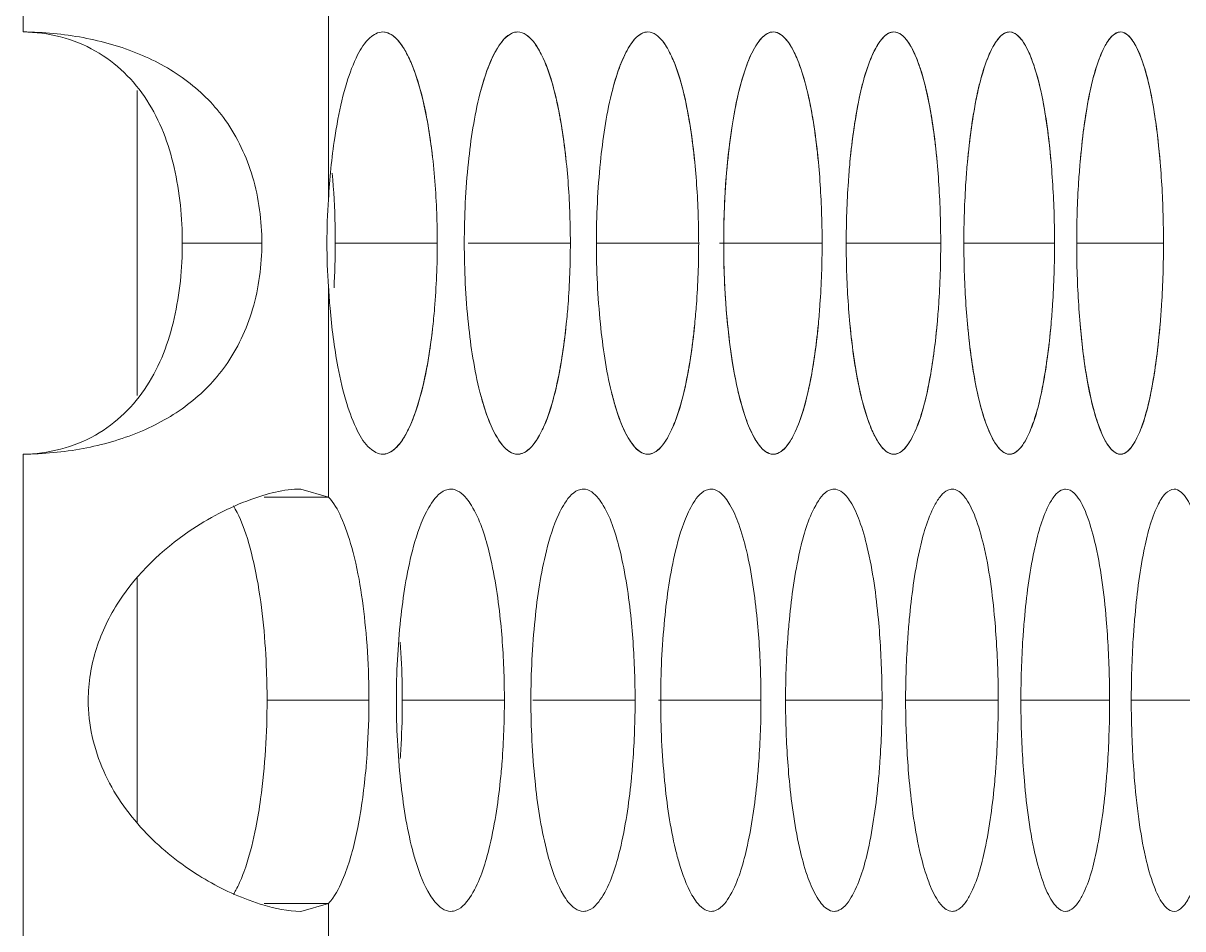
# Model space of a CAD drawing. Header units: millimetres. Extents: x 1177 to 4147, y 93 to 2194.
# Drawn here: x 2891.19 to 2907.68, y 1505.24 to 1518.11 of the extents above; entities that cross this region are included whole.
import ezdxf

# ---------------------------------------------------------------- set-up
doc = ezdxf.new("R2010")
doc.units = ezdxf.units.MM
doc.header["$LTSCALE"] = 0.1
doc.layers.get('0').update_dxf_attribs({"lineweight": 13})
doc.layers.add('标注', color=251, linetype='Continuous', lineweight=9)

msp = doc.modelspace()

# ---------------------------------------------------------------- linework, layer by layer
for p, q in [((2891.191, 1517.981), (2891.191, 1524.972)), ((2891.191, 1517.981), (2891.191, 1524.972)), ((2895.532, 1515.602), (2895.532, 1518.589)), ((2895.532, 1511.373), (2895.532, 1514.36)), ((2891.191, 1504.991), (2891.191, 1511.982)), ((2891.191, 1504.991), (2891.191, 1511.982)), ((2895.532, 1502.612), (2895.532, 1505.599))]:
    msp.add_line(p, q)
at = {"layer": '标注'}
for p, q in [((2892.81, 1517.149), (2892.81, 1512.814)), ((2892.81, 1517.149), (2892.81, 1512.814)), ((2893.453, 1514.981), (2894.584, 1514.981)), ((2893.453, 1514.981), (2894.584, 1514.981)), ((2895.628, 1514.981), (2897.078, 1514.981)), ((2895.628, 1514.981), (2897.078, 1514.981)), ((2897.516, 1514.981), (2898.97, 1514.981)), ((2897.516, 1514.981), (2898.97, 1514.981)), ((2899.337, 1514.981), (2900.794, 1514.981)), ((2899.337, 1514.981), (2900.794, 1514.981)), ((2901.089, 1514.981), (2902.549, 1514.981)), ((2901.089, 1514.981), (2902.549, 1514.981)), ((2902.892, 1514.981), (2904.235, 1514.981)), ((2902.892, 1514.981), (2904.235, 1514.981)), ((2904.564, 1514.981), (2905.853, 1514.981)), ((2904.564, 1514.981), (2905.853, 1514.981)), ((2906.168, 1514.981), (2907.402, 1514.981)), ((2906.168, 1514.981), (2907.402, 1514.981)), ((2895.532, 1511.373), (2895.137, 1511.486)), ((2894.616, 1511.373), (2895.532, 1511.373)), ((2892.81, 1510.225), (2892.81, 1506.748)), ((2894.658, 1508.486), (2896.106, 1508.486)), ((2896.581, 1508.486), (2898.032, 1508.486)), ((2898.435, 1508.486), (2899.89, 1508.486)), ((2900.221, 1508.486), (2901.68, 1508.486)), ((2902.029, 1508.486), (2903.401, 1508.486)), ((2903.736, 1508.486), (2905.053, 1508.486)), ((2905.375, 1508.486), (2906.636, 1508.486)), ((2906.944, 1508.486), (2908.15, 1508.486)), ((2894.616, 1505.599), (2895.532, 1505.599)), ((2895.137, 1505.486), (2895.532, 1505.599))]:
    msp.add_line(p, q, dxfattribs=at)
for centre, radius, start, end in [((2904.136, 1514.974), 8.627, 175.8208, 179.9495), ((2904.136, 1514.974), 8.627, 175.8208, 179.9495), ((2904.136, 1514.989), 8.627, 180.0505, 184.1792), ((2904.136, 1514.989), 8.627, 180.0505, 184.1792), ((2884.338, 1514.981), 11.29, 356.7614, 0.0035), ((2884.338, 1514.981), 11.29, 356.7614, 0.0035)]:
    msp.add_arc(centre, radius, start, end, dxfattribs=at)
for points, knots in [([(2894.067, 1516.725), (2893.918, 1516.934), (2893.546, 1517.312), (2892.84, 1517.701), (2892.04, 1517.927), (2891.477, 1517.979), (2891.191, 1517.981)], [0, 0, 0, 0, 0.237278, 0.48061, 0.736199, 1, 1, 1, 1]), ([(2893.453, 1514.981), (2893.453, 1515.341), (2893.385, 1516.047), (2893.02, 1517.044), (2892.252, 1517.801), (2891.545, 1517.977), (2891.191, 1517.981)], [0, 0, 0, 0, 0.257867, 0.504597, 0.746083, 1, 1, 1, 1]), ([(2894.067, 1516.725), (2893.918, 1516.934), (2893.546, 1517.312), (2892.84, 1517.701), (2892.04, 1517.927), (2891.477, 1517.979), (2891.191, 1517.981)], [0, 0, 0, 0, 0.237278, 0.48061, 0.736199, 1, 1, 1, 1]), ([(2893.453, 1514.981), (2893.453, 1515.341), (2893.385, 1516.047), (2893.02, 1517.044), (2892.252, 1517.801), (2891.545, 1517.977), (2891.191, 1517.981)], [0, 0, 0, 0, 0.257867, 0.504597, 0.746083, 1, 1, 1, 1]), ([(2896.304, 1517.981), (2896.237, 1517.981), (2896.078, 1517.887), (2895.918, 1517.622), (2895.77, 1517.229), (2895.699, 1516.917), (2895.666, 1516.741)], [0, 0, 0, 0, 0.138263, 0.343336, 0.632179, 1, 1, 1, 1]), ([(2896.304, 1517.981), (2896.237, 1517.981), (2896.078, 1517.887), (2895.918, 1517.622), (2895.77, 1517.229), (2895.699, 1516.917), (2895.666, 1516.741)], [0, 0, 0, 0, 0.138263, 0.343336, 0.632179, 1, 1, 1, 1]), ([(2897.011, 1516.2), (2896.983, 1516.444), (2896.916, 1516.882), (2896.78, 1517.384), (2896.64, 1517.691), (2896.523, 1517.877), (2896.389, 1517.981), (2896.304, 1517.981)], [0, 0, 0, 0, 0.369087, 0.664261, 0.77961, 0.872651, 1, 1, 1, 1]), ([(2896.542, 1517.833), (2896.525, 1517.856), (2896.463, 1517.926), (2896.37, 1517.981), (2896.304, 1517.981)], [0, 0, 0, 0, 0.303752, 1, 1, 1, 1]), ([(2898.221, 1517.981), (2898.098, 1517.981), (2897.922, 1517.764), (2897.786, 1517.454), (2897.717, 1517.228), (2897.685, 1517.102)], [0, 0, 0, 0, 0.347958, 0.635186, 1, 1, 1, 1]), ([(2898.221, 1517.981), (2898.196, 1517.981), (2898.069, 1517.952), (2897.985, 1517.837), (2897.932, 1517.75)], [0, 0, 0, 0, 0.197833, 1, 1, 1, 1]), ([(2898.912, 1516.129), (2898.886, 1516.382), (2898.822, 1516.837), (2898.692, 1517.359), (2898.553, 1517.679), (2898.439, 1517.87), (2898.306, 1517.981), (2898.221, 1517.981)], [0, 0, 0, 0, 0.371587, 0.6686, 0.783763, 0.876035, 1, 1, 1, 1]), ([(2898.509, 1517.75), (2898.488, 1517.784), (2898.42, 1517.886), (2898.306, 1517.981), (2898.221, 1517.981)], [0, 0, 0, 0, 0.322669, 1, 1, 1, 1]), ([(2900.072, 1517.981), (2899.951, 1517.981), (2899.783, 1517.761), (2899.653, 1517.453), (2899.586, 1517.227), (2899.555, 1517.102)], [0, 0, 0, 0, 0.344008, 0.632418, 1, 1, 1, 1]), ([(2900.072, 1517.981), (2900.048, 1517.981), (2899.923, 1517.951), (2899.844, 1517.836), (2899.794, 1517.75)], [0, 0, 0, 0, 0.195078, 1, 1, 1, 1]), ([(2900.738, 1516.129), (2900.713, 1516.382), (2900.652, 1516.836), (2900.526, 1517.358), (2900.392, 1517.679), (2900.283, 1517.868), (2900.155, 1517.981), (2900.072, 1517.981)], [0, 0, 0, 0, 0.373536, 0.671578, 0.786749, 0.87859, 1, 1, 1, 1]), ([(2900.349, 1517.75), (2900.329, 1517.784), (2900.265, 1517.885), (2900.155, 1517.981), (2900.072, 1517.981)], [0, 0, 0, 0, 0.32596, 1, 1, 1, 1]), ([(2901.855, 1517.981), (2901.737, 1517.981), (2901.575, 1517.759), (2901.451, 1517.453), (2901.345, 1517.078), (2901.262, 1516.629), (2901.175, 1515.922), (2901.15, 1515.364), (2901.15, 1514.981)], [0, 0, 0, 0, 0.111545, 0.206545, 0.328035, 0.473731, 0.638415, 1, 1, 1, 1]), ([(2901.855, 1517.981), (2901.832, 1517.981), (2901.71, 1517.95), (2901.635, 1517.835), (2901.587, 1517.75)], [0, 0, 0, 0, 0.192149, 1, 1, 1, 1]), ([(2902.496, 1516.129), (2902.472, 1516.382), (2902.412, 1516.836), (2902.292, 1517.358), (2902.163, 1517.679), (2902.059, 1517.866), (2901.935, 1517.981), (2901.855, 1517.981)], [0, 0, 0, 0, 0.375478, 0.674554, 0.789741, 0.881162, 1, 1, 1, 1]), ([(2902.104, 1517.78), (2902.086, 1517.81), (2902.027, 1517.898), (2901.928, 1517.981), (2901.855, 1517.981)], [0, 0, 0, 0, 0.323826, 1, 1, 1, 1]), ([(2903.569, 1517.981), (2903.49, 1517.981), (2903.371, 1517.864), (2903.271, 1517.678), (2903.145, 1517.357), (2903.027, 1516.836), (2902.968, 1516.382), (2902.944, 1516.129)], [0, 0, 0, 0, 0.116497, 0.207648, 0.322936, 0.622968, 1, 1, 1, 1]), ([(2903.569, 1517.981), (2903.546, 1517.981), (2903.482, 1517.965), (2903.39, 1517.882), (2903.338, 1517.799), (2903.311, 1517.75)], [0, 0, 0, 0, 0.187277, 0.53264, 1, 1, 1, 1]), ([(2904.184, 1516.129), (2904.161, 1516.382), (2904.104, 1516.835), (2903.989, 1517.357), (2903.865, 1517.678), (2903.766, 1517.864), (2903.647, 1517.981), (2903.569, 1517.981)], [0, 0, 0, 0, 0.377411, 0.677525, 0.792735, 0.883746, 1, 1, 1, 1]), ([(2903.782, 1517.822), (2903.766, 1517.846), (2903.714, 1517.918), (2903.63, 1517.981), (2903.569, 1517.981)], [0, 0, 0, 0, 0.31799, 1, 1, 1, 1]), ([(2905.214, 1517.981), (2905.138, 1517.981), (2905.023, 1517.862), (2904.928, 1517.678), (2904.807, 1517.356), (2904.694, 1516.835), (2904.638, 1516.382), (2904.615, 1516.129)], [0, 0, 0, 0, 0.113909, 0.204659, 0.319975, 0.621044, 1, 1, 1, 1]), ([(2905.214, 1517.981), (2905.192, 1517.981), (2905.13, 1517.965), (2905.042, 1517.881), (2904.993, 1517.799), (2904.967, 1517.75)], [0, 0, 0, 0, 0.184004, 0.528262, 1, 1, 1, 1]), ([(2905.804, 1516.129), (2905.782, 1516.382), (2905.727, 1516.835), (2905.617, 1517.356), (2905.498, 1517.678), (2905.404, 1517.862), (2905.29, 1517.981), (2905.214, 1517.981)], [0, 0, 0, 0, 0.379331, 0.680485, 0.795727, 0.886339, 1, 1, 1, 1]), ([(2905.391, 1517.862), (2905.378, 1517.88), (2905.333, 1517.936), (2905.264, 1517.981), (2905.214, 1517.981)], [0, 0, 0, 0, 0.310426, 1, 1, 1, 1]), ([(2906.79, 1517.981), (2906.716, 1517.981), (2906.607, 1517.86), (2906.517, 1517.678), (2906.4, 1517.355), (2906.292, 1516.835), (2906.238, 1516.382), (2906.217, 1516.129)], [0, 0, 0, 0, 0.111317, 0.201676, 0.317029, 0.619135, 1, 1, 1, 1]), ([(2906.79, 1517.981), (2906.77, 1517.981), (2906.709, 1517.964), (2906.625, 1517.88), (2906.578, 1517.799), (2906.554, 1517.75)], [0, 0, 0, 0, 0.180528, 0.523661, 1, 1, 1, 1]), ([(2907.355, 1516.129), (2907.334, 1516.382), (2907.281, 1516.835), (2907.176, 1517.355), (2907.062, 1517.678), (2906.973, 1517.86), (2906.864, 1517.981), (2906.79, 1517.981)], [0, 0, 0, 0, 0.381235, 0.683429, 0.79871, 0.888936, 1, 1, 1, 1]), ([(2906.932, 1517.898), (2906.921, 1517.911), (2906.883, 1517.951), (2906.829, 1517.981), (2906.79, 1517.981)], [0, 0, 0, 0, 0.300787, 1, 1, 1, 1]), ([(2897.011, 1516.2), (2896.972, 1516.54), (2896.897, 1517.01), (2896.712, 1517.551), (2896.604, 1517.756), (2896.542, 1517.833)], [0, 0, 0, 0, 0.599408, 0.827175, 1, 1, 1, 1]), ([(2904.184, 1516.129), (2904.152, 1516.48), (2904.09, 1516.964), (2903.931, 1517.526), (2903.836, 1517.74), (2903.782, 1517.822)], [0, 0, 0, 0, 0.603559, 0.830818, 1, 1, 1, 1]), ([(2905.804, 1516.129), (2905.772, 1516.495), (2905.71, 1516.996), (2905.546, 1517.571), (2905.448, 1517.784), (2905.391, 1517.862)], [0, 0, 0, 0, 0.613931, 0.838792, 1, 1, 1, 1]), ([(2907.355, 1516.129), (2907.337, 1516.335), (2907.296, 1516.716), (2907.205, 1517.228), (2907.092, 1517.616), (2906.992, 1517.827), (2906.932, 1517.898)], [0, 0, 0, 0, 0.338668, 0.625811, 0.847843, 1, 1, 1, 1]), ([(2897.932, 1517.75), (2897.907, 1517.709), (2897.799, 1517.504), (2897.73, 1517.28), (2897.685, 1517.102)], [0, 0, 0, 0, 0.205443, 1, 1, 1, 1]), ([(2898.912, 1516.129), (2898.879, 1516.456), (2898.796, 1517.008), (2898.628, 1517.552), (2898.509, 1517.75)], [0, 0, 0, 0, 0.588138, 1, 1, 1, 1]), ([(2899.794, 1517.75), (2899.77, 1517.709), (2899.665, 1517.503), (2899.599, 1517.28), (2899.555, 1517.102)], [0, 0, 0, 0, 0.204755, 1, 1, 1, 1]), ([(2900.738, 1516.129), (2900.706, 1516.456), (2900.626, 1517.007), (2900.464, 1517.551), (2900.349, 1517.75)], [0, 0, 0, 0, 0.588987, 1, 1, 1, 1]), ([(2901.587, 1517.75), (2901.507, 1517.609), (2901.379, 1517.243), (2901.196, 1516.321), (2901.15, 1515.538), (2901.15, 1514.981)], [0, 0, 0, 0, 0.171591, 0.407652, 1, 1, 1, 1]), ([(2902.496, 1516.129), (2902.464, 1516.465), (2902.401, 1516.932), (2902.247, 1517.48), (2902.156, 1517.694), (2902.104, 1517.78)], [0, 0, 0, 0, 0.594383, 0.823753, 1, 1, 1, 1]), ([(2903.311, 1517.75), (2903.202, 1517.549), (2903.051, 1517.005), (2902.975, 1516.455), (2902.944, 1516.129)], [0, 0, 0, 0, 0.409673, 1, 1, 1, 1]), ([(2904.967, 1517.75), (2904.862, 1517.548), (2904.717, 1517.004), (2904.644, 1516.455), (2904.615, 1516.129)], [0, 0, 0, 0, 0.408883, 1, 1, 1, 1]), ([(2906.554, 1517.75), (2906.453, 1517.547), (2906.315, 1517.003), (2906.245, 1516.455), (2906.217, 1516.129)], [0, 0, 0, 0, 0.408118, 1, 1, 1, 1]), ([(2897.685, 1517.102), (2897.604, 1516.783), (2897.497, 1516.076), (2897.462, 1515.364), (2897.462, 1514.981)], [0, 0, 0, 0, 0.462235, 1, 1, 1, 1]), ([(2897.685, 1517.102), (2897.604, 1516.783), (2897.497, 1516.076), (2897.462, 1515.364), (2897.462, 1514.981)], [0, 0, 0, 0, 0.462235, 1, 1, 1, 1]), ([(2899.555, 1517.102), (2899.477, 1516.783), (2899.375, 1516.076), (2899.34, 1515.364), (2899.34, 1514.981)], [0, 0, 0, 0, 0.462016, 1, 1, 1, 1]), ([(2899.555, 1517.102), (2899.477, 1516.783), (2899.375, 1516.076), (2899.34, 1515.364), (2899.34, 1514.981)], [0, 0, 0, 0, 0.462016, 1, 1, 1, 1]), ([(2894.584, 1514.981), (2894.584, 1515.298), (2894.504, 1515.915), (2894.239, 1516.483), (2894.067, 1516.725)], [0, 0, 0, 0, 0.515812, 1, 1, 1, 1]), ([(2894.584, 1514.981), (2894.584, 1515.298), (2894.504, 1515.915), (2894.239, 1516.483), (2894.067, 1516.725)], [0, 0, 0, 0, 0.515812, 1, 1, 1, 1]), ([(2895.666, 1516.741), (2895.649, 1516.653), (2895.585, 1516.276), (2895.548, 1515.895), (2895.532, 1515.602)], [0, 0, 0, 0, 0.233018, 1, 1, 1, 1]), ([(2895.666, 1516.741), (2895.649, 1516.653), (2895.585, 1516.276), (2895.548, 1515.895), (2895.532, 1515.602)], [0, 0, 0, 0, 0.233018, 1, 1, 1, 1]), ([(2897.078, 1514.981), (2897.078, 1515.086), (2897.072, 1515.493), (2897.045, 1515.9), (2897.011, 1516.2)], [0, 0, 0, 0, 0.256515, 1, 1, 1, 1]), ([(2897.078, 1514.981), (2897.078, 1515.086), (2897.072, 1515.493), (2897.045, 1515.9), (2897.011, 1516.2)], [0, 0, 0, 0, 0.256515, 1, 1, 1, 1]), ([(2898.97, 1514.981), (2898.97, 1515.079), (2898.965, 1515.462), (2898.942, 1515.845), (2898.912, 1516.129)], [0, 0, 0, 0, 0.255777, 1, 1, 1, 1]), ([(2898.97, 1514.981), (2898.97, 1515.079), (2898.965, 1515.462), (2898.942, 1515.845), (2898.912, 1516.129)], [0, 0, 0, 0, 0.255777, 1, 1, 1, 1]), ([(2900.794, 1514.981), (2900.794, 1515.079), (2900.789, 1515.462), (2900.766, 1515.845), (2900.738, 1516.129)], [0, 0, 0, 0, 0.255803, 1, 1, 1, 1]), ([(2900.794, 1514.981), (2900.794, 1515.079), (2900.789, 1515.462), (2900.766, 1515.845), (2900.738, 1516.129)], [0, 0, 0, 0, 0.255803, 1, 1, 1, 1]), ([(2902.549, 1514.981), (2902.549, 1515.079), (2902.544, 1515.462), (2902.523, 1515.845), (2902.496, 1516.129)], [0, 0, 0, 0, 0.255828, 1, 1, 1, 1]), ([(2902.549, 1514.981), (2902.549, 1515.079), (2902.544, 1515.462), (2902.523, 1515.845), (2902.496, 1516.129)], [0, 0, 0, 0, 0.255828, 1, 1, 1, 1]), ([(2902.944, 1516.129), (2902.936, 1516.036), (2902.905, 1515.655), (2902.892, 1515.272), (2902.892, 1514.981)], [0, 0, 0, 0, 0.242063, 1, 1, 1, 1]), ([(2902.944, 1516.129), (2902.936, 1516.036), (2902.905, 1515.655), (2902.892, 1515.272), (2902.892, 1514.981)], [0, 0, 0, 0, 0.242063, 1, 1, 1, 1]), ([(2904.235, 1514.981), (2904.235, 1515.079), (2904.231, 1515.462), (2904.21, 1515.845), (2904.184, 1516.129)], [0, 0, 0, 0, 0.255852, 1, 1, 1, 1]), ([(2904.235, 1514.981), (2904.235, 1515.079), (2904.231, 1515.462), (2904.21, 1515.845), (2904.184, 1516.129)], [0, 0, 0, 0, 0.255852, 1, 1, 1, 1]), ([(2904.615, 1516.129), (2904.606, 1516.036), (2904.577, 1515.655), (2904.564, 1515.272), (2904.564, 1514.981)], [0, 0, 0, 0, 0.242024, 1, 1, 1, 1]), ([(2904.615, 1516.129), (2904.606, 1516.036), (2904.577, 1515.655), (2904.564, 1515.272), (2904.564, 1514.981)], [0, 0, 0, 0, 0.242024, 1, 1, 1, 1]), ([(2905.853, 1514.981), (2905.853, 1515.079), (2905.849, 1515.462), (2905.829, 1515.845), (2905.804, 1516.129)], [0, 0, 0, 0, 0.255875, 1, 1, 1, 1]), ([(2905.853, 1514.981), (2905.853, 1515.079), (2905.849, 1515.462), (2905.829, 1515.845), (2905.804, 1516.129)], [0, 0, 0, 0, 0.255875, 1, 1, 1, 1]), ([(2906.217, 1516.129), (2906.209, 1516.036), (2906.18, 1515.655), (2906.168, 1515.272), (2906.168, 1514.981)], [0, 0, 0, 0, 0.241986, 1, 1, 1, 1]), ([(2906.217, 1516.129), (2906.209, 1516.036), (2906.18, 1515.655), (2906.168, 1515.272), (2906.168, 1514.981)], [0, 0, 0, 0, 0.241986, 1, 1, 1, 1]), ([(2907.402, 1514.981), (2907.402, 1515.079), (2907.398, 1515.462), (2907.379, 1515.845), (2907.355, 1516.129)], [0, 0, 0, 0, 0.255897, 1, 1, 1, 1]), ([(2907.402, 1514.981), (2907.402, 1515.079), (2907.398, 1515.462), (2907.379, 1515.845), (2907.355, 1516.129)], [0, 0, 0, 0, 0.255897, 1, 1, 1, 1]), ([(2895.628, 1514.981), (2895.628, 1515.066), (2895.624, 1515.396), (2895.606, 1515.727), (2895.584, 1515.973)], [0, 0, 0, 0, 0.254236, 1, 1, 1, 1]), ([(2895.628, 1514.981), (2895.628, 1515.066), (2895.624, 1515.396), (2895.606, 1515.727), (2895.584, 1515.973)], [0, 0, 0, 0, 0.254236, 1, 1, 1, 1]), ([(2891.191, 1511.982), (2891.545, 1511.986), (2892.252, 1512.162), (2893.02, 1512.919), (2893.385, 1513.916), (2893.453, 1514.622), (2893.453, 1514.981)], [0, 0, 0, 0, 0.253917, 0.495403, 0.742133, 1, 1, 1, 1]), ([(2891.191, 1511.982), (2891.545, 1511.986), (2892.252, 1512.162), (2893.02, 1512.919), (2893.385, 1513.916), (2893.453, 1514.622), (2893.453, 1514.981)], [0, 0, 0, 0, 0.253917, 0.495403, 0.742133, 1, 1, 1, 1]), ([(2894.067, 1513.238), (2894.239, 1513.48), (2894.504, 1514.048), (2894.584, 1514.665), (2894.584, 1514.981)], [0, 0, 0, 0, 0.484188, 1, 1, 1, 1]), ([(2894.067, 1513.238), (2894.239, 1513.48), (2894.504, 1514.048), (2894.584, 1514.665), (2894.584, 1514.981)], [0, 0, 0, 0, 0.484188, 1, 1, 1, 1]), ([(2897.011, 1513.763), (2897.022, 1513.86), (2897.061, 1514.265), (2897.078, 1514.672), (2897.078, 1514.981)], [0, 0, 0, 0, 0.241125, 1, 1, 1, 1]), ([(2897.011, 1513.763), (2897.022, 1513.86), (2897.061, 1514.265), (2897.078, 1514.672), (2897.078, 1514.981)], [0, 0, 0, 0, 0.241125, 1, 1, 1, 1]), ([(2897.462, 1514.981), (2897.462, 1514.598), (2897.497, 1513.887), (2897.604, 1513.18), (2897.685, 1512.861)], [0, 0, 0, 0, 0.537765, 1, 1, 1, 1]), ([(2897.462, 1514.981), (2897.462, 1514.598), (2897.497, 1513.887), (2897.604, 1513.18), (2897.685, 1512.861)], [0, 0, 0, 0, 0.537765, 1, 1, 1, 1]), ([(2898.912, 1513.834), (2898.922, 1513.926), (2898.956, 1514.308), (2898.97, 1514.691), (2898.97, 1514.981)], [0, 0, 0, 0, 0.242158, 1, 1, 1, 1]), ([(2898.912, 1513.834), (2898.922, 1513.926), (2898.956, 1514.308), (2898.97, 1514.691), (2898.97, 1514.981)], [0, 0, 0, 0, 0.242158, 1, 1, 1, 1]), ([(2899.34, 1514.981), (2899.34, 1514.599), (2899.375, 1513.887), (2899.477, 1513.18), (2899.555, 1512.861)], [0, 0, 0, 0, 0.537984, 1, 1, 1, 1]), ([(2899.34, 1514.981), (2899.34, 1514.599), (2899.375, 1513.887), (2899.477, 1513.18), (2899.555, 1512.861)], [0, 0, 0, 0, 0.537984, 1, 1, 1, 1]), ([(2900.738, 1513.834), (2900.747, 1513.926), (2900.78, 1514.308), (2900.794, 1514.691), (2900.794, 1514.981)], [0, 0, 0, 0, 0.242115, 1, 1, 1, 1]), ([(2900.738, 1513.834), (2900.747, 1513.926), (2900.78, 1514.308), (2900.794, 1514.691), (2900.794, 1514.981)], [0, 0, 0, 0, 0.242115, 1, 1, 1, 1]), ([(2901.15, 1514.981), (2901.15, 1514.42), (2901.197, 1513.631), (2901.383, 1512.705), (2901.513, 1512.339), (2901.594, 1512.2)], [0, 0, 0, 0, 0.594289, 0.829953, 1, 1, 1, 1]), ([(2901.15, 1514.981), (2901.15, 1514.598), (2901.175, 1514.041), (2901.262, 1513.333), (2901.345, 1512.885), (2901.451, 1512.509), (2901.575, 1512.204), (2901.737, 1511.981), (2901.855, 1511.981)], [0, 0, 0, 0, 0.361585, 0.526269, 0.671965, 0.793455, 0.888455, 1, 1, 1, 1]), ([(2902.496, 1513.834), (2902.504, 1513.926), (2902.536, 1514.308), (2902.549, 1514.691), (2902.549, 1514.981)], [0, 0, 0, 0, 0.242073, 1, 1, 1, 1]), ([(2902.496, 1513.834), (2902.504, 1513.926), (2902.536, 1514.308), (2902.549, 1514.691), (2902.549, 1514.981)], [0, 0, 0, 0, 0.242073, 1, 1, 1, 1]), ([(2902.892, 1514.981), (2902.892, 1514.883), (2902.896, 1514.501), (2902.917, 1514.118), (2902.944, 1513.834)], [0, 0, 0, 0, 0.255833, 1, 1, 1, 1]), ([(2902.892, 1514.981), (2902.892, 1514.883), (2902.896, 1514.501), (2902.917, 1514.118), (2902.944, 1513.834)], [0, 0, 0, 0, 0.255833, 1, 1, 1, 1]), ([(2904.184, 1513.834), (2904.193, 1513.926), (2904.223, 1514.308), (2904.235, 1514.691), (2904.235, 1514.981)], [0, 0, 0, 0, 0.242033, 1, 1, 1, 1]), ([(2904.184, 1513.834), (2904.193, 1513.926), (2904.223, 1514.308), (2904.235, 1514.691), (2904.235, 1514.981)], [0, 0, 0, 0, 0.242033, 1, 1, 1, 1]), ([(2904.564, 1514.981), (2904.564, 1514.883), (2904.569, 1514.501), (2904.589, 1514.118), (2904.615, 1513.834)], [0, 0, 0, 0, 0.255857, 1, 1, 1, 1]), ([(2904.564, 1514.981), (2904.564, 1514.883), (2904.569, 1514.501), (2904.589, 1514.118), (2904.615, 1513.834)], [0, 0, 0, 0, 0.255857, 1, 1, 1, 1]), ([(2905.804, 1513.834), (2905.812, 1513.926), (2905.841, 1514.308), (2905.853, 1514.691), (2905.853, 1514.981)], [0, 0, 0, 0, 0.241995, 1, 1, 1, 1]), ([(2905.804, 1513.834), (2905.812, 1513.926), (2905.841, 1514.308), (2905.853, 1514.691), (2905.853, 1514.981)], [0, 0, 0, 0, 0.241995, 1, 1, 1, 1]), ([(2906.168, 1514.981), (2906.168, 1514.883), (2906.172, 1514.501), (2906.192, 1514.118), (2906.217, 1513.834)], [0, 0, 0, 0, 0.25588, 1, 1, 1, 1]), ([(2906.168, 1514.981), (2906.168, 1514.883), (2906.172, 1514.501), (2906.192, 1514.118), (2906.217, 1513.834)], [0, 0, 0, 0, 0.25588, 1, 1, 1, 1]), ([(2907.355, 1513.834), (2907.363, 1513.926), (2907.39, 1514.308), (2907.402, 1514.691), (2907.402, 1514.981)], [0, 0, 0, 0, 0.241958, 1, 1, 1, 1]), ([(2907.355, 1513.834), (2907.363, 1513.926), (2907.39, 1514.308), (2907.402, 1514.691), (2907.402, 1514.981)], [0, 0, 0, 0, 0.241958, 1, 1, 1, 1]), ([(2895.532, 1514.36), (2895.538, 1514.259), (2895.565, 1513.878), (2895.613, 1513.498), (2895.666, 1513.222)], [0, 0, 0, 0, 0.264818, 1, 1, 1, 1]), ([(2895.532, 1514.36), (2895.538, 1514.259), (2895.565, 1513.878), (2895.613, 1513.498), (2895.666, 1513.222)], [0, 0, 0, 0, 0.264818, 1, 1, 1, 1]), ([(2896.304, 1511.982), (2896.389, 1511.982), (2896.523, 1512.086), (2896.64, 1512.272), (2896.78, 1512.579), (2896.916, 1513.081), (2896.983, 1513.519), (2897.011, 1513.763)], [0, 0, 0, 0, 0.127349, 0.22039, 0.335739, 0.630913, 1, 1, 1, 1]), ([(2896.542, 1512.13), (2896.604, 1512.207), (2896.712, 1512.412), (2896.897, 1512.953), (2896.972, 1513.422), (2897.011, 1513.763)], [0, 0, 0, 0, 0.172825, 0.400592, 1, 1, 1, 1]), ([(2898.221, 1511.981), (2898.306, 1511.981), (2898.439, 1512.093), (2898.553, 1512.284), (2898.692, 1512.604), (2898.822, 1513.126), (2898.886, 1513.581), (2898.912, 1513.834)], [0, 0, 0, 0, 0.123965, 0.216237, 0.3314, 0.628413, 1, 1, 1, 1]), ([(2898.509, 1512.213), (2898.628, 1512.41), (2898.796, 1512.955), (2898.879, 1513.507), (2898.912, 1513.834)], [0, 0, 0, 0, 0.411862, 1, 1, 1, 1]), ([(2900.072, 1511.981), (2900.155, 1511.981), (2900.283, 1512.095), (2900.392, 1512.284), (2900.526, 1512.604), (2900.652, 1513.127), (2900.713, 1513.581), (2900.738, 1513.834)], [0, 0, 0, 0, 0.12141, 0.213251, 0.328422, 0.626464, 1, 1, 1, 1]), ([(2900.349, 1512.213), (2900.464, 1512.411), (2900.626, 1512.956), (2900.706, 1513.507), (2900.738, 1513.834)], [0, 0, 0, 0, 0.411013, 1, 1, 1, 1]), ([(2901.855, 1511.981), (2901.935, 1511.981), (2902.059, 1512.096), (2902.163, 1512.284), (2902.292, 1512.605), (2902.412, 1513.127), (2902.472, 1513.581), (2902.496, 1513.834)], [0, 0, 0, 0, 0.118838, 0.210259, 0.325446, 0.624522, 1, 1, 1, 1]), ([(2902.121, 1512.213), (2902.233, 1512.412), (2902.388, 1512.957), (2902.465, 1513.507), (2902.496, 1513.834)], [0, 0, 0, 0, 0.410186, 1, 1, 1, 1]), ([(2902.944, 1513.834), (2902.977, 1513.489), (2903.04, 1513.011), (2903.198, 1512.455), (2903.291, 1512.241), (2903.344, 1512.157)], [0, 0, 0, 0, 0.599914, 0.828052, 1, 1, 1, 1]), ([(2902.944, 1513.834), (2902.968, 1513.581), (2903.027, 1513.127), (2903.145, 1512.606), (2903.271, 1512.284), (2903.371, 1512.098), (2903.49, 1511.981), (2903.569, 1511.981)], [0, 0, 0, 0, 0.377032, 0.677064, 0.792352, 0.883503, 1, 1, 1, 1]), ([(2903.569, 1511.981), (2903.647, 1511.981), (2903.766, 1512.098), (2903.865, 1512.284), (2903.989, 1512.606), (2904.104, 1513.127), (2904.161, 1513.581), (2904.184, 1513.834)], [0, 0, 0, 0, 0.116254, 0.207265, 0.322475, 0.622589, 1, 1, 1, 1]), ([(2903.825, 1512.213), (2903.932, 1512.414), (2904.08, 1512.958), (2904.154, 1513.507), (2904.184, 1513.834)], [0, 0, 0, 0, 0.409381, 1, 1, 1, 1]), ([(2904.615, 1513.834), (2904.647, 1513.474), (2904.71, 1512.979), (2904.873, 1512.409), (2904.97, 1512.195), (2905.026, 1512.115)], [0, 0, 0, 0, 0.60993, 0.835766, 1, 1, 1, 1]), ([(2904.615, 1513.834), (2904.638, 1513.581), (2904.694, 1513.128), (2904.807, 1512.607), (2904.928, 1512.285), (2905.023, 1512.1), (2905.138, 1511.981), (2905.214, 1511.981)], [0, 0, 0, 0, 0.378956, 0.680025, 0.795341, 0.886091, 1, 1, 1, 1]), ([(2905.214, 1511.981), (2905.29, 1511.981), (2905.404, 1512.1), (2905.498, 1512.285), (2905.617, 1512.607), (2905.727, 1513.128), (2905.782, 1513.581), (2905.804, 1513.834)], [0, 0, 0, 0, 0.113661, 0.204273, 0.319515, 0.620669, 1, 1, 1, 1]), ([(2905.46, 1512.213), (2905.563, 1512.415), (2905.705, 1512.959), (2905.775, 1513.508), (2905.804, 1513.834)], [0, 0, 0, 0, 0.4086, 1, 1, 1, 1]), ([(2906.217, 1513.834), (2906.249, 1513.458), (2906.312, 1512.946), (2906.48, 1512.363), (2906.579, 1512.151), (2906.638, 1512.077)], [0, 0, 0, 0, 0.621267, 0.84448, 1, 1, 1, 1]), ([(2906.217, 1513.834), (2906.238, 1513.581), (2906.292, 1513.128), (2906.4, 1512.607), (2906.517, 1512.285), (2906.607, 1512.102), (2906.716, 1511.981), (2906.79, 1511.981)], [0, 0, 0, 0, 0.380865, 0.682971, 0.798324, 0.888683, 1, 1, 1, 1]), ([(2906.79, 1511.981), (2906.864, 1511.981), (2906.973, 1512.102), (2907.062, 1512.285), (2907.176, 1512.608), (2907.281, 1513.128), (2907.334, 1513.581), (2907.355, 1513.834)], [0, 0, 0, 0, 0.111064, 0.20129, 0.316571, 0.618765, 1, 1, 1, 1]), ([(2907.025, 1512.213), (2907.125, 1512.416), (2907.26, 1512.96), (2907.327, 1513.508), (2907.355, 1513.834)], [0, 0, 0, 0, 0.407843, 1, 1, 1, 1]), ([(2891.191, 1511.982), (2891.477, 1511.984), (2892.04, 1512.036), (2892.84, 1512.261), (2893.546, 1512.651), (2893.918, 1513.029), (2894.067, 1513.238)], [0, 0, 0, 0, 0.263801, 0.51939, 0.762722, 1, 1, 1, 1]), ([(2891.191, 1511.982), (2891.477, 1511.984), (2892.04, 1512.036), (2892.84, 1512.261), (2893.546, 1512.651), (2893.918, 1513.029), (2894.067, 1513.238)], [0, 0, 0, 0, 0.263801, 0.51939, 0.762722, 1, 1, 1, 1]), ([(2895.666, 1513.222), (2895.699, 1513.046), (2895.77, 1512.734), (2895.918, 1512.34), (2896.078, 1512.075), (2896.237, 1511.982), (2896.304, 1511.982)], [0, 0, 0, 0, 0.367821, 0.656664, 0.861737, 1, 1, 1, 1]), ([(2895.666, 1513.222), (2895.699, 1513.046), (2895.77, 1512.734), (2895.918, 1512.34), (2896.078, 1512.075), (2896.237, 1511.982), (2896.304, 1511.982)], [0, 0, 0, 0, 0.367821, 0.656664, 0.861737, 1, 1, 1, 1]), ([(2897.685, 1512.861), (2897.702, 1512.795), (2897.764, 1512.572), (2897.847, 1512.353), (2897.932, 1512.213)], [0, 0, 0, 0, 0.294624, 1, 1, 1, 1]), ([(2897.685, 1512.861), (2897.717, 1512.735), (2897.786, 1512.509), (2897.922, 1512.198), (2898.098, 1511.981), (2898.221, 1511.981)], [0, 0, 0, 0, 0.364814, 0.652042, 1, 1, 1, 1]), ([(2899.555, 1512.861), (2899.572, 1512.795), (2899.632, 1512.573), (2899.711, 1512.353), (2899.794, 1512.213)], [0, 0, 0, 0, 0.295217, 1, 1, 1, 1]), ([(2899.555, 1512.861), (2899.586, 1512.735), (2899.653, 1512.509), (2899.783, 1512.201), (2899.951, 1511.981), (2900.072, 1511.981)], [0, 0, 0, 0, 0.367582, 0.655992, 1, 1, 1, 1]), ([(2897.932, 1512.213), (2897.953, 1512.178), (2898.022, 1512.077), (2898.136, 1511.981), (2898.221, 1511.981)], [0, 0, 0, 0, 0.32265, 1, 1, 1, 1]), ([(2898.221, 1511.981), (2898.246, 1511.981), (2898.373, 1512.011), (2898.456, 1512.126), (2898.509, 1512.213)], [0, 0, 0, 0, 0.19816, 1, 1, 1, 1]), ([(2899.794, 1512.213), (2899.814, 1512.179), (2899.879, 1512.078), (2899.989, 1511.981), (2900.072, 1511.981)], [0, 0, 0, 0, 0.325919, 1, 1, 1, 1]), ([(2900.072, 1511.981), (2900.096, 1511.981), (2900.221, 1512.012), (2900.299, 1512.127), (2900.349, 1512.213)], [0, 0, 0, 0, 0.195393, 1, 1, 1, 1]), ([(2901.855, 1511.981), (2901.878, 1511.981), (2902, 1512.012), (2902.074, 1512.128), (2902.121, 1512.213)], [0, 0, 0, 0, 0.19245, 1, 1, 1, 1]), ([(2903.569, 1511.981), (2903.591, 1511.981), (2903.655, 1511.998), (2903.747, 1512.081), (2903.798, 1512.164), (2903.825, 1512.213)], [0, 0, 0, 0, 0.187539, 0.532699, 1, 1, 1, 1]), ([(2905.214, 1511.981), (2905.236, 1511.981), (2905.298, 1511.998), (2905.385, 1512.082), (2905.434, 1512.164), (2905.46, 1512.213)], [0, 0, 0, 0, 0.18425, 0.528295, 1, 1, 1, 1]), ([(2906.79, 1511.981), (2906.811, 1511.981), (2906.871, 1511.999), (2906.954, 1512.083), (2907.001, 1512.164), (2907.025, 1512.213)], [0, 0, 0, 0, 0.180756, 0.523667, 1, 1, 1, 1]), ([(2896.304, 1511.982), (2896.325, 1511.982), (2896.421, 1511.997), (2896.496, 1512.071), (2896.542, 1512.13)], [0, 0, 0, 0, 0.213946, 1, 1, 1, 1]), ([(2901.594, 1512.2), (2901.613, 1512.168), (2901.674, 1512.073), (2901.777, 1511.981), (2901.855, 1511.981)], [0, 0, 0, 0, 0.327099, 1, 1, 1, 1]), ([(2903.344, 1512.157), (2903.361, 1512.13), (2903.415, 1512.053), (2903.503, 1511.981), (2903.569, 1511.981)], [0, 0, 0, 0, 0.321831, 1, 1, 1, 1]), ([(2905.026, 1512.115), (2905.04, 1512.095), (2905.087, 1512.034), (2905.16, 1511.981), (2905.214, 1511.981)], [0, 0, 0, 0, 0.31493, 1, 1, 1, 1]), ([(2906.638, 1512.077), (2906.649, 1512.063), (2906.689, 1512.017), (2906.748, 1511.981), (2906.79, 1511.981)], [0, 0, 0, 0, 0.306013, 1, 1, 1, 1]), ([(2895.137, 1511.486), (2894.895, 1511.486), (2894.332, 1511.336), (2893.824, 1511.072), (2893.553, 1510.888)], [0, 0, 0, 0, 0.425121, 1, 1, 1, 1]), ([(2897.27, 1511.486), (2897.244, 1511.486), (2897.116, 1511.457), (2897.03, 1511.342), (2896.976, 1511.254)], [0, 0, 0, 0, 0.199148, 1, 1, 1, 1]), ([(2897.563, 1511.254), (2897.541, 1511.289), (2897.472, 1511.392), (2897.356, 1511.486), (2897.27, 1511.486)], [0, 0, 0, 0, 0.321082, 1, 1, 1, 1]), ([(2899.155, 1511.486), (2899.131, 1511.486), (2899.005, 1511.456), (2898.923, 1511.341), (2898.871, 1511.254)], [0, 0, 0, 0, 0.196477, 1, 1, 1, 1]), ([(2899.437, 1511.254), (2899.417, 1511.289), (2899.351, 1511.39), (2899.239, 1511.486), (2899.155, 1511.486)], [0, 0, 0, 0, 0.324295, 1, 1, 1, 1]), ([(2900.972, 1511.486), (2900.948, 1511.486), (2900.825, 1511.456), (2900.748, 1511.34), (2900.699, 1511.254)], [0, 0, 0, 0, 0.193636, 1, 1, 1, 1]), ([(2901.239, 1511.263), (2901.22, 1511.296), (2901.158, 1511.393), (2901.052, 1511.486), (2900.972, 1511.486)], [0, 0, 0, 0, 0.326204, 1, 1, 1, 1]), ([(2902.72, 1511.486), (2902.698, 1511.486), (2902.577, 1511.455), (2902.505, 1511.34), (2902.458, 1511.254)], [0, 0, 0, 0, 0.190615, 1, 1, 1, 1]), ([(2902.951, 1511.306), (2902.934, 1511.333), (2902.879, 1511.413), (2902.788, 1511.486), (2902.72, 1511.486)], [0, 0, 0, 0, 0.321102, 1, 1, 1, 1]), ([(2904.4, 1511.486), (2904.378, 1511.486), (2904.315, 1511.47), (2904.225, 1511.386), (2904.174, 1511.304), (2904.148, 1511.254)], [0, 0, 0, 0, 0.185665, 0.530478, 1, 1, 1, 1]), ([(2904.595, 1511.347), (2904.58, 1511.368), (2904.532, 1511.432), (2904.456, 1511.486), (2904.4, 1511.486)], [0, 0, 0, 0, 0.314447, 1, 1, 1, 1]), ([(2906.011, 1511.486), (2905.99, 1511.486), (2905.928, 1511.469), (2905.843, 1511.385), (2905.794, 1511.303), (2905.769, 1511.254)], [0, 0, 0, 0, 0.182292, 0.52599, 1, 1, 1, 1]), ([(2906.17, 1511.386), (2906.158, 1511.401), (2906.117, 1511.449), (2906.055, 1511.486), (2906.011, 1511.486)], [0, 0, 0, 0, 0.305886, 1, 1, 1, 1]), ([(2906.588, 1509.633), (2906.556, 1510.007), (2906.495, 1510.517), (2906.328, 1511.099), (2906.229, 1511.311), (2906.17, 1511.386)], [0, 0, 0, 0, 0.619614, 0.843153, 1, 1, 1, 1]), ([(2907.553, 1511.486), (2907.509, 1511.486), (2907.404, 1511.415), (2907.351, 1511.316), (2907.321, 1511.254)], [0, 0, 0, 0, 0.389659, 1, 1, 1, 1]), ([(2907.677, 1511.42), (2907.667, 1511.43), (2907.633, 1511.463), (2907.586, 1511.486), (2907.553, 1511.486)], [0, 0, 0, 0, 0.295107, 1, 1, 1, 1]), ([(2908.104, 1509.633), (2908.087, 1509.845), (2908.045, 1510.234), (2907.954, 1510.754), (2907.84, 1511.143), (2907.739, 1511.353), (2907.677, 1511.42)], [0, 0, 0, 0, 0.343252, 0.632232, 0.852748, 1, 1, 1, 1]), ([(2894.499, 1510.297), (2894.462, 1510.484), (2894.382, 1510.809), (2894.255, 1511.124), (2894.179, 1511.247)], [0, 0, 0, 0, 0.568754, 1, 1, 1, 1]), ([(2896.065, 1509.44), (2896.029, 1509.85), (2895.951, 1510.415), (2895.738, 1511.056), (2895.608, 1511.292), (2895.532, 1511.373)], [0, 0, 0, 0, 0.608781, 0.835781, 1, 1, 1, 1]), ([(2896.976, 1511.254), (2896.95, 1511.214), (2896.841, 1511.009), (2896.77, 1510.785), (2896.724, 1510.607)], [0, 0, 0, 0, 0.20579, 1, 1, 1, 1]), ([(2897.974, 1509.633), (2897.94, 1509.961), (2897.855, 1510.513), (2897.683, 1511.058), (2897.563, 1511.254)], [0, 0, 0, 0, 0.587706, 1, 1, 1, 1]), ([(2898.871, 1511.254), (2898.847, 1511.214), (2898.741, 1511.008), (2898.673, 1510.785), (2898.629, 1510.607)], [0, 0, 0, 0, 0.205098, 1, 1, 1, 1]), ([(2899.834, 1509.633), (2899.801, 1509.961), (2899.719, 1510.512), (2899.555, 1511.057), (2899.437, 1511.254)], [0, 0, 0, 0, 0.588565, 1, 1, 1, 1]), ([(2900.699, 1511.254), (2900.675, 1511.214), (2900.573, 1511.007), (2900.508, 1510.785), (2900.465, 1510.607)], [0, 0, 0, 0, 0.204414, 1, 1, 1, 1]), ([(2901.626, 1509.633), (2901.594, 1509.963), (2901.531, 1510.422), (2901.38, 1510.962), (2901.29, 1511.176), (2901.239, 1511.263)], [0, 0, 0, 0, 0.590197, 0.820528, 1, 1, 1, 1]), ([(2902.458, 1511.254), (2902.347, 1511.055), (2902.192, 1510.51), (2902.115, 1509.96), (2902.083, 1509.633)], [0, 0, 0, 0, 0.410076, 1, 1, 1, 1]), ([(2903.349, 1509.633), (2903.316, 1509.977), (2903.254, 1510.453), (2903.098, 1511.008), (2903.004, 1511.222), (2902.951, 1511.306)], [0, 0, 0, 0, 0.598831, 0.827178, 1, 1, 1, 1]), ([(2904.148, 1511.254), (2904.041, 1511.054), (2903.893, 1510.509), (2903.818, 1509.96), (2903.788, 1509.633)], [0, 0, 0, 0, 0.409275, 1, 1, 1, 1]), ([(2905.003, 1509.633), (2904.971, 1509.992), (2904.909, 1510.485), (2904.747, 1511.054), (2904.651, 1511.267), (2904.595, 1511.347)], [0, 0, 0, 0, 0.608586, 0.834685, 1, 1, 1, 1]), ([(2905.769, 1511.254), (2905.666, 1511.053), (2905.525, 1510.508), (2905.453, 1509.96), (2905.424, 1509.633)], [0, 0, 0, 0, 0.408497, 1, 1, 1, 1]), ([(2907.321, 1511.254), (2907.222, 1511.052), (2907.088, 1510.507), (2907.019, 1509.96), (2906.992, 1509.633)], [0, 0, 0, 0, 0.407744, 1, 1, 1, 1]), ([(2893.553, 1510.888), (2893.164, 1510.623), (2892.628, 1510.11), (2892.197, 1509.234), (2892.116, 1508.735), (2892.116, 1508.486)], [0, 0, 0, 0, 0.48685, 0.742674, 1, 1, 1, 1]), ([(2896.724, 1510.607), (2896.642, 1510.288), (2896.533, 1509.581), (2896.497, 1508.869), (2896.497, 1508.486)], [0, 0, 0, 0, 0.462348, 1, 1, 1, 1]), ([(2898.629, 1510.607), (2898.549, 1510.288), (2898.445, 1509.581), (2898.409, 1508.869), (2898.409, 1508.486)], [0, 0, 0, 0, 0.462125, 1, 1, 1, 1]), ([(2900.465, 1510.607), (2900.388, 1510.287), (2900.288, 1509.58), (2900.254, 1508.869), (2900.254, 1508.486)], [0, 0, 0, 0, 0.461908, 1, 1, 1, 1]), ([(2894.658, 1508.486), (2894.658, 1508.647), (2894.644, 1509.254), (2894.586, 1509.86), (2894.499, 1510.297)], [0, 0, 0, 0, 0.265985, 1, 1, 1, 1]), ([(2898.032, 1508.486), (2898.032, 1508.584), (2898.027, 1508.967), (2898.004, 1509.35), (2897.974, 1509.633)], [0, 0, 0, 0, 0.255763, 1, 1, 1, 1]), ([(2899.89, 1508.486), (2899.89, 1508.584), (2899.885, 1508.967), (2899.863, 1509.35), (2899.834, 1509.633)], [0, 0, 0, 0, 0.25579, 1, 1, 1, 1]), ([(2901.68, 1508.486), (2901.68, 1508.584), (2901.675, 1508.967), (2901.653, 1509.35), (2901.626, 1509.633)], [0, 0, 0, 0, 0.255815, 1, 1, 1, 1]), ([(2902.083, 1509.633), (2902.074, 1509.541), (2902.043, 1509.16), (2902.029, 1508.776), (2902.029, 1508.486)], [0, 0, 0, 0, 0.242084, 1, 1, 1, 1]), ([(2903.401, 1508.486), (2903.401, 1508.584), (2903.396, 1508.967), (2903.375, 1509.35), (2903.349, 1509.633)], [0, 0, 0, 0, 0.25584, 1, 1, 1, 1]), ([(2903.788, 1509.633), (2903.78, 1509.541), (2903.749, 1509.159), (2903.736, 1508.776), (2903.736, 1508.486)], [0, 0, 0, 0, 0.242044, 1, 1, 1, 1]), ([(2905.053, 1508.486), (2905.053, 1508.584), (2905.048, 1508.967), (2905.028, 1509.35), (2905.003, 1509.633)], [0, 0, 0, 0, 0.255864, 1, 1, 1, 1]), ([(2905.424, 1509.633), (2905.416, 1509.541), (2905.387, 1509.159), (2905.375, 1508.776), (2905.375, 1508.486)], [0, 0, 0, 0, 0.242005, 1, 1, 1, 1]), ([(2906.636, 1508.486), (2906.636, 1508.584), (2906.632, 1508.967), (2906.612, 1509.35), (2906.588, 1509.633)], [0, 0, 0, 0, 0.255886, 1, 1, 1, 1]), ([(2906.992, 1509.633), (2906.984, 1509.541), (2906.956, 1509.159), (2906.944, 1508.776), (2906.944, 1508.486)], [0, 0, 0, 0, 0.241968, 1, 1, 1, 1]), ([(2896.106, 1508.486), (2896.106, 1508.567), (2896.103, 1508.885), (2896.086, 1509.204), (2896.065, 1509.44)], [0, 0, 0, 0, 0.253876, 1, 1, 1, 1]), ([(2896.581, 1508.486), (2896.581, 1508.556), (2896.578, 1508.832), (2896.566, 1509.107), (2896.551, 1509.313)], [0, 0, 0, 0, 0.252958, 1, 1, 1, 1]), ([(2892.116, 1508.486), (2892.116, 1508.143), (2892.273, 1507.453), (2892.859, 1506.619), (2893.591, 1506.02), (2894.129, 1505.746), (2894.391, 1505.648)], [0, 0, 0, 0, 0.268228, 0.532568, 0.782157, 1, 1, 1, 1]), ([(2894.499, 1506.675), (2894.526, 1506.811), (2894.623, 1507.41), (2894.658, 1508.018), (2894.658, 1508.486)], [0, 0, 0, 0, 0.228138, 1, 1, 1, 1]), ([(2896.065, 1507.532), (2896.072, 1507.61), (2896.096, 1507.927), (2896.106, 1508.246), (2896.106, 1508.486)], [0, 0, 0, 0, 0.244708, 1, 1, 1, 1]), ([(2896.497, 1508.486), (2896.497, 1508.103), (2896.533, 1507.391), (2896.642, 1506.684), (2896.724, 1506.366)], [0, 0, 0, 0, 0.537652, 1, 1, 1, 1]), ([(2896.551, 1507.66), (2896.556, 1507.727), (2896.573, 1508.002), (2896.581, 1508.278), (2896.581, 1508.486)], [0, 0, 0, 0, 0.246013, 1, 1, 1, 1]), ([(2897.974, 1507.339), (2897.984, 1507.431), (2898.018, 1507.813), (2898.032, 1508.196), (2898.032, 1508.486)], [0, 0, 0, 0, 0.24218, 1, 1, 1, 1]), ([(2898.409, 1508.486), (2898.409, 1508.103), (2898.445, 1507.392), (2898.549, 1506.685), (2898.629, 1506.366)], [0, 0, 0, 0, 0.537875, 1, 1, 1, 1]), ([(2899.834, 1507.339), (2899.843, 1507.431), (2899.876, 1507.813), (2899.89, 1508.196), (2899.89, 1508.486)], [0, 0, 0, 0, 0.242136, 1, 1, 1, 1]), ([(2900.254, 1508.486), (2900.254, 1508.103), (2900.288, 1507.392), (2900.388, 1506.685), (2900.465, 1506.366)], [0, 0, 0, 0, 0.538092, 1, 1, 1, 1]), ([(2901.626, 1507.339), (2901.635, 1507.431), (2901.666, 1507.813), (2901.68, 1508.196), (2901.68, 1508.486)], [0, 0, 0, 0, 0.242094, 1, 1, 1, 1]), ([(2902.029, 1508.486), (2902.029, 1508.388), (2902.034, 1508.005), (2902.056, 1507.623), (2902.083, 1507.339)], [0, 0, 0, 0, 0.25582, 1, 1, 1, 1]), ([(2903.349, 1507.339), (2903.357, 1507.431), (2903.388, 1507.813), (2903.401, 1508.196), (2903.401, 1508.486)], [0, 0, 0, 0, 0.242053, 1, 1, 1, 1]), ([(2903.736, 1508.486), (2903.736, 1508.388), (2903.741, 1508.005), (2903.762, 1507.623), (2903.788, 1507.339)], [0, 0, 0, 0, 0.255845, 1, 1, 1, 1]), ([(2905.003, 1507.339), (2905.011, 1507.431), (2905.04, 1507.813), (2905.053, 1508.196), (2905.053, 1508.486)], [0, 0, 0, 0, 0.242014, 1, 1, 1, 1]), ([(2905.375, 1508.486), (2905.375, 1508.388), (2905.379, 1508.005), (2905.399, 1507.623), (2905.424, 1507.339)], [0, 0, 0, 0, 0.255868, 1, 1, 1, 1]), ([(2906.588, 1507.339), (2906.596, 1507.431), (2906.624, 1507.813), (2906.636, 1508.196), (2906.636, 1508.486)], [0, 0, 0, 0, 0.241977, 1, 1, 1, 1]), ([(2906.944, 1508.486), (2906.944, 1508.388), (2906.948, 1508.005), (2906.967, 1507.623), (2906.992, 1507.339)], [0, 0, 0, 0, 0.255891, 1, 1, 1, 1]), ([(2895.763, 1506.01), (2895.846, 1506.225), (2895.973, 1506.731), (2896.04, 1507.245), (2896.065, 1507.532)], [0, 0, 0, 0, 0.444382, 1, 1, 1, 1]), ([(2897.563, 1505.718), (2897.683, 1505.915), (2897.855, 1506.459), (2897.94, 1507.012), (2897.974, 1507.339)], [0, 0, 0, 0, 0.412294, 1, 1, 1, 1]), ([(2899.437, 1505.718), (2899.555, 1505.916), (2899.719, 1506.46), (2899.801, 1507.012), (2899.834, 1507.339)], [0, 0, 0, 0, 0.411435, 1, 1, 1, 1]), ([(2901.244, 1505.718), (2901.357, 1505.917), (2901.515, 1506.461), (2901.594, 1507.012), (2901.626, 1507.339)], [0, 0, 0, 0, 0.410597, 1, 1, 1, 1]), ([(2902.083, 1507.339), (2902.116, 1507.001), (2902.179, 1506.532), (2902.334, 1505.982), (2902.426, 1505.769), (2902.478, 1505.683)], [0, 0, 0, 0, 0.595352, 0.824536, 1, 1, 1, 1]), ([(2902.982, 1505.718), (2903.091, 1505.918), (2903.243, 1506.462), (2903.318, 1507.012), (2903.349, 1507.339)], [0, 0, 0, 0, 0.409781, 1, 1, 1, 1]), ([(2903.788, 1507.339), (2903.821, 1506.986), (2903.884, 1506.5), (2904.044, 1505.936), (2904.139, 1505.723), (2904.194, 1505.64)], [0, 0, 0, 0, 0.604767, 0.831791, 1, 1, 1, 1]), ([(2904.651, 1505.718), (2904.756, 1505.919), (2904.901, 1506.463), (2904.974, 1507.012), (2905.003, 1507.339)], [0, 0, 0, 0, 0.408988, 1, 1, 1, 1]), ([(2905.424, 1507.339), (2905.457, 1506.971), (2905.52, 1506.467), (2905.685, 1505.89), (2905.783, 1505.678), (2905.84, 1505.601)], [0, 0, 0, 0, 0.615423, 0.839991, 1, 1, 1, 1]), ([(2906.251, 1505.718), (2906.353, 1505.92), (2906.491, 1506.464), (2906.56, 1507.012), (2906.588, 1507.339)], [0, 0, 0, 0, 0.408219, 1, 1, 1, 1]), ([(2906.992, 1507.339), (2907.009, 1507.131), (2907.051, 1506.748), (2907.143, 1506.234), (2907.257, 1505.846), (2907.357, 1505.635), (2907.417, 1505.565)], [0, 0, 0, 0, 0.339935, 0.62764, 0.849308, 1, 1, 1, 1]), ([(2894.315, 1506.01), (2894.334, 1506.057), (2894.41, 1506.275), (2894.464, 1506.5), (2894.499, 1506.675)], [0, 0, 0, 0, 0.222237, 1, 1, 1, 1]), ([(2896.724, 1506.366), (2896.741, 1506.299), (2896.805, 1506.077), (2896.889, 1505.857), (2896.976, 1505.718)], [0, 0, 0, 0, 0.294324, 1, 1, 1, 1]), ([(2898.629, 1506.366), (2898.645, 1506.299), (2898.707, 1506.077), (2898.788, 1505.858), (2898.871, 1505.718)], [0, 0, 0, 0, 0.294922, 1, 1, 1, 1]), ([(2900.465, 1506.366), (2900.481, 1506.3), (2900.54, 1506.078), (2900.618, 1505.858), (2900.699, 1505.718)], [0, 0, 0, 0, 0.29551, 1, 1, 1, 1]), ([(2894.179, 1505.726), (2894.192, 1505.746), (2894.244, 1505.837), (2894.286, 1505.934), (2894.315, 1506.01)], [0, 0, 0, 0, 0.224904, 1, 1, 1, 1]), ([(2895.532, 1505.599), (2895.554, 1505.623), (2895.652, 1505.747), (2895.718, 1505.893), (2895.763, 1506.01)], [0, 0, 0, 0, 0.205277, 1, 1, 1, 1]), ([(2894.391, 1505.648), (2894.459, 1505.622), (2894.701, 1505.54), (2894.955, 1505.487), (2895.137, 1505.486)], [0, 0, 0, 0, 0.288359, 1, 1, 1, 1]), ([(2896.976, 1505.718), (2896.997, 1505.683), (2897.067, 1505.581), (2897.184, 1505.486), (2897.27, 1505.486)], [0, 0, 0, 0, 0.321073, 1, 1, 1, 1]), ([(2897.27, 1505.486), (2897.295, 1505.486), (2897.424, 1505.515), (2897.509, 1505.631), (2897.563, 1505.718)], [0, 0, 0, 0, 0.199481, 1, 1, 1, 1]), ([(2898.871, 1505.718), (2898.892, 1505.683), (2898.959, 1505.582), (2899.071, 1505.486), (2899.155, 1505.486)], [0, 0, 0, 0, 0.324264, 1, 1, 1, 1]), ([(2899.155, 1505.486), (2899.18, 1505.486), (2899.306, 1505.516), (2899.386, 1505.631), (2899.437, 1505.718)], [0, 0, 0, 0, 0.196798, 1, 1, 1, 1]), ([(2900.699, 1505.718), (2900.719, 1505.683), (2900.782, 1505.584), (2900.89, 1505.486), (2900.972, 1505.486)], [0, 0, 0, 0, 0.327612, 1, 1, 1, 1]), ([(2900.972, 1505.486), (2900.996, 1505.486), (2901.119, 1505.517), (2901.195, 1505.632), (2901.244, 1505.718)], [0, 0, 0, 0, 0.193945, 1, 1, 1, 1]), ([(2902.478, 1505.683), (2902.496, 1505.654), (2902.553, 1505.568), (2902.649, 1505.486), (2902.72, 1505.486)], [0, 0, 0, 0, 0.324647, 1, 1, 1, 1]), ([(2902.72, 1505.486), (2902.743, 1505.486), (2902.864, 1505.518), (2902.935, 1505.633), (2902.982, 1505.718)], [0, 0, 0, 0, 0.190909, 1, 1, 1, 1]), ([(2904.194, 1505.64), (2904.209, 1505.617), (2904.259, 1505.548), (2904.34, 1505.486), (2904.4, 1505.486)], [0, 0, 0, 0, 0.318608, 1, 1, 1, 1]), ([(2904.4, 1505.486), (2904.422, 1505.486), (2904.485, 1505.503), (2904.574, 1505.586), (2904.625, 1505.669), (2904.651, 1505.718)], [0, 0, 0, 0, 0.185919, 0.530524, 1, 1, 1, 1]), ([(2906.011, 1505.486), (2906.032, 1505.486), (2906.093, 1505.503), (2906.178, 1505.587), (2906.226, 1505.669), (2906.251, 1505.718)], [0, 0, 0, 0, 0.18253, 0.526009, 1, 1, 1, 1]), ([(2907.553, 1505.486), (2907.596, 1505.486), (2907.701, 1505.557), (2907.752, 1505.656), (2907.782, 1505.718)], [0, 0, 0, 0, 0.389686, 1, 1, 1, 1]), ([(2905.84, 1505.601), (2905.853, 1505.583), (2905.896, 1505.53), (2905.963, 1505.486), (2906.011, 1505.486)], [0, 0, 0, 0, 0.310747, 1, 1, 1, 1]), ([(2907.417, 1505.565), (2907.428, 1505.553), (2907.464, 1505.515), (2907.516, 1505.486), (2907.553, 1505.486)], [0, 0, 0, 0, 0.300688, 1, 1, 1, 1])]:
    msp.add_open_spline(points, degree=3, knots=knots, dxfattribs=at)

doc.saveas('drawing.dxf')
